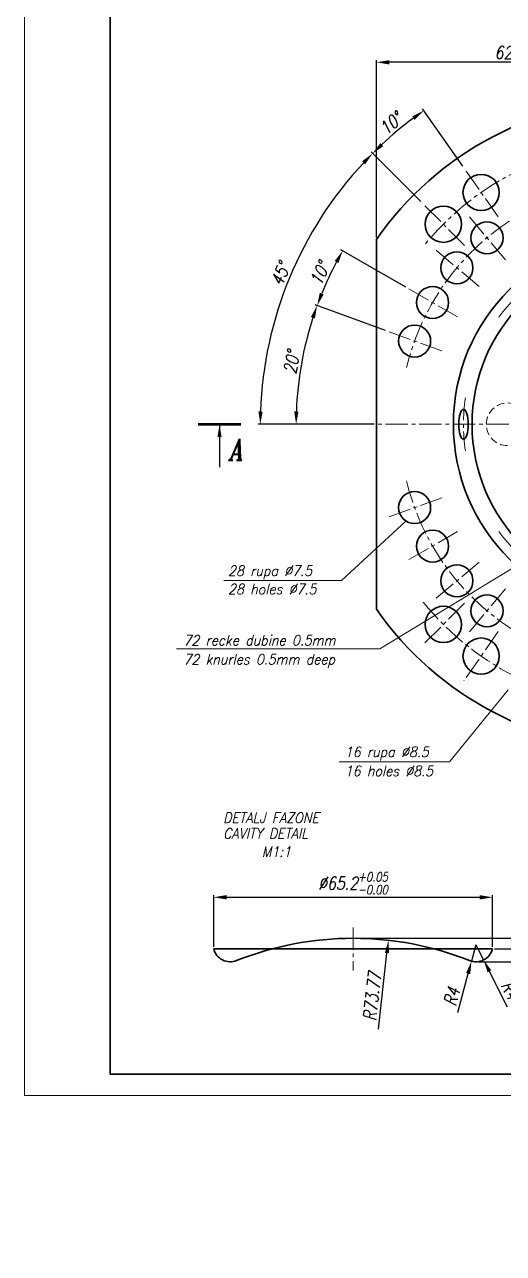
# Model space of a CAD drawing. Extents: x 89 to 624, y -17 to 440.
# Drawn here: x 89 to 201, y -16.9 to 270.8 of the extents above; entities that cross this region are included whole.
import ezdxf

# ---------------------------------------------------------------- set-up
doc = ezdxf.new("R2010")
doc.units = 0
doc.header["$LTSCALE"] = 7
doc.header["$MEASUREMENT"] = 0
doc.linetypes.add('CENTER2', pattern=[1.125, 0.75, -0.125, 0.125, -0.125])
doc.linetypes.add('HIDDEN', pattern=[0.375, 0.25, -0.125])
doc.layers.get('0').update_dxf_attribs({"linetype": 'CONTINUOUS', "lineweight": 15})
for name, color, linetype, lineweight in [('1', 1, 'CENTER2', 15), ('2', 2, 'HIDDEN', 15), ('3', 3, 'CONTINUOUS', 30), ('4', 5, 'CONTINUOUS', 50), ('8', 253, 'CONTINUOUS', 15)]:
    doc.layers.add(name, color=color, linetype=linetype, lineweight=lineweight)
doc.styles.add('ITALIC', font='italic.shx', dxfattribs={"width": 0.9, "height": 3})
doc.styles.add('ITALICT', font='ITALICT.shx', dxfattribs={"width": 0.8, "height": 3})
doc.dimstyles.get("Standard").update_dxf_attribs({"dimtxt": 3, "dimasz": 3, "dimexe": 0.5, "dimexo": 0.5, "dimgap": 0.8, "dimtad": 1, "dimdsep": 46, "dimtxsty": 'ITALICT', "dimcen": 0.09, "dimazin": 2, "dimtfac": 1, "dimtmove": 0, "dimatfit": 3, "dimfxl": 1, "dimtolj": 1, "dimtzin": 0, "dimarcsym": 0})

# ---------------------------------------------------------------- blocks, each defined once
blk = doc.blocks.new('*D19')
at = {"color": 0, "lineweight": -2, "transparency": 16777216}
for p, q in [((133.25, 54.87), (133.25, 66.97)), ((136.25, 66.47), (195.45, 66.47)), ((198.45, 54.87), (198.45, 66.97))]:
    blk.add_line(p, q, dxfattribs=at)
at = {"color": 0, "transparency": 16777216}
for points in [[(136.25, 66.97), (136.25, 65.97), (133.25, 66.47)], [(195.45, 66.97), (195.45, 65.97), (198.45, 66.47)]]:
    blk.add_solid(points, dxfattribs=at)
at = {"color": 0, "transparency": 16777216, "insert": (165.85, 69.76), "char_height": 3, "attachment_point": 5, "style": 'ITALICT'}
blk.add_mtext('\\A1;%%c65.2{}{\\H0.71x;\\C3;\\S+0.05^ -0.00;}', dxfattribs=at)
blk = doc.blocks.new('*D20')
at = {"color": 0, "lineweight": -2, "transparency": 16777216}
for p, q in [((212.98, 57.37), (212.98, 60.37)), ((198.95, 54.37), (213.48, 54.37)), ((212.98, 54.37), (212.98, 51.37)), ((195.07, 51.37), (213.48, 51.37)), ((212.98, 48.37), (212.98, 41.94))]:
    blk.add_line(p, q, dxfattribs=at)
at = {"color": 0, "transparency": 16777216}
for points in [[(212.48, 57.37), (213.48, 57.37), (212.98, 54.37)], [(212.48, 48.37), (213.48, 48.37), (212.98, 51.37)]]:
    blk.add_solid(points, dxfattribs=at)
at = {"color": 0, "transparency": 16777216, "insert": (210.68, 43.66), "char_height": 3, "attachment_point": 5, "rotation": 90, "style": 'ITALICT'}
blk.add_mtext('\\A1;3', dxfattribs=at)
blk = doc.blocks.new('*D47')
at = {"color": 0, "lineweight": -2, "transparency": 16777216}
for p, q in [((171.31, 220.94), (171.31, 262.44)), ((230.81, 261.94), (174.31, 261.94)), ((233.81, 253.7), (233.81, 262.44))]:
    blk.add_line(p, q, dxfattribs=at)
at = {"color": 0, "transparency": 16777216}
for points in [[(174.31, 262.44), (174.31, 261.44), (171.31, 261.94)], [(230.81, 262.44), (230.81, 261.44), (233.81, 261.94)]]:
    blk.add_solid(points, dxfattribs=at)
at = {"color": 0, "transparency": 16777216, "insert": (202.56, 264.24), "char_height": 3, "attachment_point": 5, "style": 'ITALICT'}
blk.add_mtext('\\A1;62.5', dxfattribs=at)
blk = doc.blocks.new('*D51')
at = {"color": 0, "lineweight": -2, "transparency": 16777216}
for p, q in [((178.17, 209.32), (162.99, 218.08)), ((173.43, 199.17), (156.97, 205.16))]:
    blk.add_line(p, q, dxfattribs=at)
blk.add_arc((233.81, 177.2), 81.27, 152.1152, 157.8848, dxfattribs=at)
at = {"color": 0, "transparency": 16777216}
for points in [[(161.54, 215.45), (162.41, 214.96), (163.43, 217.83)], [(158.98, 207.61), (158.05, 207.97), (157.44, 204.99)]]:
    blk.add_solid(points, dxfattribs=at)
at = {"color": 0, "transparency": 16777216, "insert": (158.07, 212.51), "char_height": 3, "attachment_point": 5, "rotation": 65, "style": 'ITALICT'}
blk.add_mtext('\\A1;10°', dxfattribs=at)
blk = doc.blocks.new('*D52')
at = {"color": 0, "lineweight": -2, "transparency": 16777216}
for p, q in [((173.43, 199.17), (156.95, 205.17)), ((170.81, 177.2), (152.02, 177.2))]:
    blk.add_line(p, q, dxfattribs=at)
blk.add_arc((233.81, 177.2), 81.29, 162.1147, 177.8853, dxfattribs=at)
at = {"color": 0, "transparency": 16777216}
for points in [[(155.98, 202.32), (156.92, 202), (157.42, 205)], [(153.08, 180.19), (152.08, 180.21), (152.52, 177.2)]]:
    blk.add_solid(points, dxfattribs=at)
at = {"color": 0, "transparency": 16777216, "insert": (151.49, 191.71), "char_height": 3, "attachment_point": 5, "rotation": 80, "style": 'ITALICT'}
blk.add_mtext('\\A1;20°', dxfattribs=at)
blk = doc.blocks.new('*D53')
at = {"color": 0, "lineweight": -2, "transparency": 16777216}
for p, q in [((181.66, 229.35), (170.05, 240.95)), ((170.81, 177.2), (143.65, 177.2))]:
    blk.add_line(p, q, dxfattribs=at)
blk.add_arc((233.81, 177.2), 89.66, 136.9171, 178.0829, dxfattribs=at)
at = {"color": 0, "transparency": 16777216}
for points in [[(167.96, 238.79), (168.68, 238.09), (170.41, 240.6)], [(144.7, 180.19), (143.7, 180.21), (144.15, 177.2)]]:
    blk.add_solid(points, dxfattribs=at)
at = {"color": 0, "transparency": 16777216, "insert": (148.85, 212.39), "char_height": 3, "attachment_point": 5, "rotation": 67.5, "style": 'ITALICT'}
blk.add_mtext('\\A1;45°', dxfattribs=at)
blk = doc.blocks.new('*D54')
at = {"color": 0, "lineweight": -2, "transparency": 16777216}
for p, q in [((191.51, 237.61), (182.1, 251.05)), ((181.66, 229.35), (170.06, 240.95))]:
    blk.add_line(p, q, dxfattribs=at)
blk.add_arc((233.81, 177.2), 89.66, 126.9173, 133.0827, dxfattribs=at)
at = {"color": 0, "transparency": 16777216}
for points in [[(179.66, 249.28), (180.25, 248.47), (182.38, 250.64)], [(172.92, 242.32), (172.22, 243.04), (170.41, 240.59)]]:
    blk.add_solid(points, dxfattribs=at)
at = {"color": 0, "transparency": 16777216, "insert": (174.7, 247.64), "char_height": 3, "attachment_point": 5, "rotation": 40, "style": 'ITALICT'}
blk.add_mtext('\\A1;10°', dxfattribs=at)
blk = doc.blocks.new('*D55')
at = {"color": 0, "lineweight": -2, "transparency": 16777216}
for p, q in [((194.57, 55.37), (196.39, 51.8)), ((202, 40.75), (197.74, 49.13))]:
    blk.add_line(p, q, dxfattribs=at)
at = {"color": 0, "transparency": 16777216}
blk.add_solid([(198.19, 49.36), (197.3, 48.9), (196.39, 51.8)], dxfattribs=at)
at = {"color": 0, "transparency": 16777216, "insert": (202.6, 44.64), "char_height": 3, "attachment_point": 5, "rotation": 296.9227, "style": 'ITALICT'}
blk.add_mtext('\\A1;R4', dxfattribs=at)
blk = doc.blocks.new('*D56')
at = {"color": 0, "lineweight": -2, "transparency": 16777216}
for p, q in [((194.57, 55.37), (193.54, 51.51)), ((190.32, 39.53), (192.76, 48.61))]:
    blk.add_line(p, q, dxfattribs=at)
at = {"color": 0, "transparency": 16777216}
blk.add_solid([(192.28, 48.74), (193.24, 48.48), (193.54, 51.51)], dxfattribs=at)
at = {"color": 0, "transparency": 16777216, "insert": (188.93, 43.22), "char_height": 3, "attachment_point": 5, "rotation": 74.9653, "style": 'ITALICT'}
blk.add_mtext('\\A1;R4', dxfattribs=at)
blk = doc.blocks.new('*D57')
at = {"color": 0, "lineweight": -2, "transparency": 16777216}
blk.add_line((171.76, 35.57), (173.78, 53.42), dxfattribs=at)
at = {"color": 0, "transparency": 16777216}
blk.add_solid([(173.28, 53.48), (174.28, 53.37), (174.12, 56.41)], dxfattribs=at)
at = {"color": 0, "transparency": 16777216, "insert": (170.32, 43.26), "char_height": 3, "attachment_point": 5, "rotation": 83.5656, "style": 'ITALICT'}
blk.add_mtext('\\A1;R73.77', dxfattribs=at)
blk = doc.blocks.new('*D58')
at = {"color": 0, "lineweight": -2, "transparency": 16777216}
for p, q in [((221.1, 59.87), (221.1, 70.07)), ((166.35, 56.87), (221.6, 56.87)), ((221.1, 51.37), (221.1, 56.87)), ((195.07, 51.37), (221.6, 51.37)), ((221.1, 48.37), (221.1, 45.37))]:
    blk.add_line(p, q, dxfattribs=at)
at = {"color": 0, "transparency": 16777216}
for points in [[(220.6, 59.87), (221.6, 59.87), (221.1, 56.87)], [(220.6, 48.37), (221.6, 48.37), (221.1, 51.37)]]:
    blk.add_solid(points, dxfattribs=at)
at = {"color": 0, "transparency": 16777216, "insert": (218.8, 66.47), "char_height": 3, "attachment_point": 5, "rotation": 90, "style": 'ITALICT'}
blk.add_mtext('\\A1;5.5', dxfattribs=at)

msp = doc.modelspace()

# ---------------------------------------------------------------- linework, layer by layer
for p, q in [((89.007, 440.033), (89.007, 20.033)), ((178.207, 154.554), (163.161, 140.617)), ((172.081, 124.629), (216.424, 151.586)), ((163.161, 140.617), (135.591, 140.617)), ((124.578, 124.629), (172.081, 124.629)), ((202.115, 115.054), (188.377, 98.213)), ((188.377, 98.213), (162.602, 98.213)), ((89.007, 20.033), (386.007, 20.033))]:
    msp.add_line(p, q)
at = {"layer": '1'}
for p, q in [((199.823, 225.732), (191.793, 237.2)), ((191.911, 219.093), (182.012, 228.993)), ((201.507, 215.691), (192.83, 226.033)), ((195.314, 209.497), (184.972, 218.175)), ((190.29, 202.322), (178.598, 209.072)), ((186.588, 194.384), (173.902, 199.001)), ((233.807, 177.197), (171.307, 177.197)), ((186.588, 160.011), (173.902, 155.394)), ((190.29, 152.072), (178.598, 145.322)), ((195.314, 144.897), (184.972, 136.22)), ((201.507, 138.704), (192.83, 128.362)), ((191.911, 135.301), (182.012, 125.402)), ((199.823, 128.663), (191.793, 117.194)), ((165.848, 59.427), (165.848, 49.313))]:
    msp.add_line(p, q, dxfattribs=at)
for radius, start, end in [(66.25, 38.94329, 141.05671), (57, 12.67026, 166.53727), (42.14, 126.57666, 143.42334), (42.14, 171.57666, 188.42334), (57, 193.46273, 347.32974), (42.14, 216.57666, 233.42334), (66.25, 218.94329, 321.05671)]:
    msp.add_arc((233.807, 177.197), radius, start, end, dxfattribs=at)
at = {"layer": '2'}
msp.add_circle((202.007, 177.197), 5, dxfattribs=at)
at = {"layer": '3'}
for p, q in [((109.007, 435.033), (109.007, 25.033)), ((171.307, 220.438), (171.307, 133.957)), ((165.848, 54.37), (133.248, 54.37)), ((165.848, 54.37), (198.448, 54.37)), ((109.007, 25.033), (381.007, 25.033))]:
    msp.add_line(p, q, dxfattribs=at)
for centre, radius in [((195.808, 231.466), 4.25), ((186.962, 224.043), 4.25), ((197.169, 220.862), 3.75), ((233.807, 177.197), 44.5), ((190.143, 213.836), 3.75), ((233.807, 177.197), 40.135), ((184.444, 205.697), 3.75), ((180.245, 196.692), 3.75), ((180.245, 157.702), 3.75), ((184.444, 148.697), 3.75), ((190.143, 140.558), 3.75), ((197.169, 133.533), 3.75), ((186.962, 130.351), 4.25), ((195.808, 122.928), 4.25)]:
    msp.add_circle(centre, radius, dxfattribs=at)
for centre, radius, start, end in [((233.807, 177.197), 76, 34.67741, 145.32259), ((233.807, 177.197), 76, 214.67741, 325.32259), ((165.848, -16.902), 73.772, 90, 111.67708), ((165.848, -16.902), 73.772, 68.32292, 90), ((137.121, 55.37), 4, 194.47751, 291.67708), ((194.575, 55.37), 4, 248.32292, 345.52249)]:
    msp.add_arc(centre, radius, start, end, dxfattribs=at)
msp.add_ellipse((191.668, 177.197), major_axis=(0, 3.5), ratio=0.3163569, dxfattribs=at)
at = {"layer": '4'}
msp.add_line((129.607, 177.197), (139.607, 177.197), dxfattribs=at)

# ---------------------------------------------------------------- texts
for s, height, style, width, p in [('A', 5, 'ITALICT', 0.8, (137.064, 168.8)), ('28 rupa %%C7.5', 2.4, 'ITALIC', 0.9, (136.608, 141.718)), ('72 recke dubine 0.5mm', 2.4, 'ITALIC', 0.9, (126.178, 125.429)), ('16 rupa %%C8.5', 2.4, 'ITALIC', 0.9, (163.905, 99.314)), ('DETALJ FAZONE', 2.4, 'ITALIC', 0.9, (135.475, 83.893)), ('M1:1', 2.4, 'ITALIC', 0.9, (144.512, 75.932))]:
    msp.add_text(s, height=height, dxfattribs=dict(style=style, width=width)).set_placement(p)
at = {"layer": '8', "style": 'ITALIC', "width": 0.9}
for s, p in [('28 holes %%C7.5', (136.608, 137.427)), ('72 knurles 0.5mm deep', (126.178, 120.976)), ('16 holes %%C8.5', (163.905, 94.847)), ('CAVITY DETAIL', (135.475, 80.227))]:
    msp.add_text(s, height=2.4, dxfattribs=at).set_placement(p)

# ---------------------------------------------------------------- dimensions: what is measured, and where the dimension line sits
dim = msp.add_linear_dim(base=(171.307, 261.938), p1=(233.807, 253.197), p2=(171.307, 220.438), dimstyle='Standard')
dim.commit()
dim.dimension.update_dxf_attribs({"geometry": '*D47', "text_midpoint": (202.557, 264.238)})
for base, line1, line2, picture, middle in [((178.2, 247.524), ((199.823, 225.732), (191.793, 237.2)), ((191.911, 219.093), (182.012, 228.993)), '*D54', (174.7, 247.639)), ((156.158, 222.028), ((191.911, 219.093), (182.012, 228.993)), ((171.307, 177.197), (296.307, 177.197)), '*D53', (148.846, 212.39)), ((161.184, 213.67), ((190.29, 202.322), (178.598, 209.072)), ((186.588, 194.384), (173.902, 199.001)), '*D51', (158.069, 212.515)), ((154.712, 195.943), ((171.307, 177.197), (296.307, 177.197)), ((186.588, 194.384), (173.902, 199.001)), '*D52', (151.491, 191.712))]:
    dim = msp.add_angular_dim_2l(base=base, line1=line1, line2=line2, dimstyle='Standard')
    dim.commit()
    dim.dimension.update_dxf_attribs({"geometry": picture, "text_midpoint": middle})
dim = msp.add_linear_dim(base=(198.448, 66.472), p1=(133.248, 54.37), p2=(198.448, 54.37), text='<>{}{\\H0.71x;\\C3;\\S+0.05^ -0.00;}', dimstyle='Standard', override={"dimpost": '%%c<>', "dimtp": 0.05})
dim.commit()
dim.dimension.update_dxf_attribs({"geometry": '*D19', "text_midpoint": (165.848, 69.757)})
for base, p1, p2, picture, middle in [((221.103, 56.87), (194.575, 51.37), (165.848, 56.87), '*D58', (218.803, 66.47)), ((212.976, 51.37), (198.448, 54.37), (194.575, 51.37), '*D20', (210.676, 43.656))]:
    dim = msp.add_linear_dim(base=base, p1=p1, p2=p2, angle=90, dimstyle='Standard')
    dim.commit()
    dim.dimension.update_dxf_attribs({"geometry": picture, "text_midpoint": middle})
dim = msp.add_radius_dim(center=(165.848, -16.902), mpoint=(174.115, 56.405), dimstyle='Standard')
dim.commit()
dim.dimension.update_dxf_attribs({"geometry": '*D57', "text_midpoint": (172.604, 43.005), "dimtype": 164})
for mpoint, picture, middle in [((193.537, 51.507), '*D56', (191.151, 42.622)), ((196.386, 51.804), '*D55', (202.602, 44.642))]:
    dim = msp.add_radius_dim(center=(194.575, 55.37), mpoint=mpoint, dimstyle='Standard')
    dim.commit()
    dim.dimension.update_dxf_attribs({"geometry": picture, "text_midpoint": middle})

# ---------------------------------------------------------------- leaders
msp.add_leader([(134.607, 177.197), (134.607, 167.197)], dimstyle='Standard', override={"dimgap": 0.8, "dimtad": 0})

doc.saveas('drawing.dxf')
